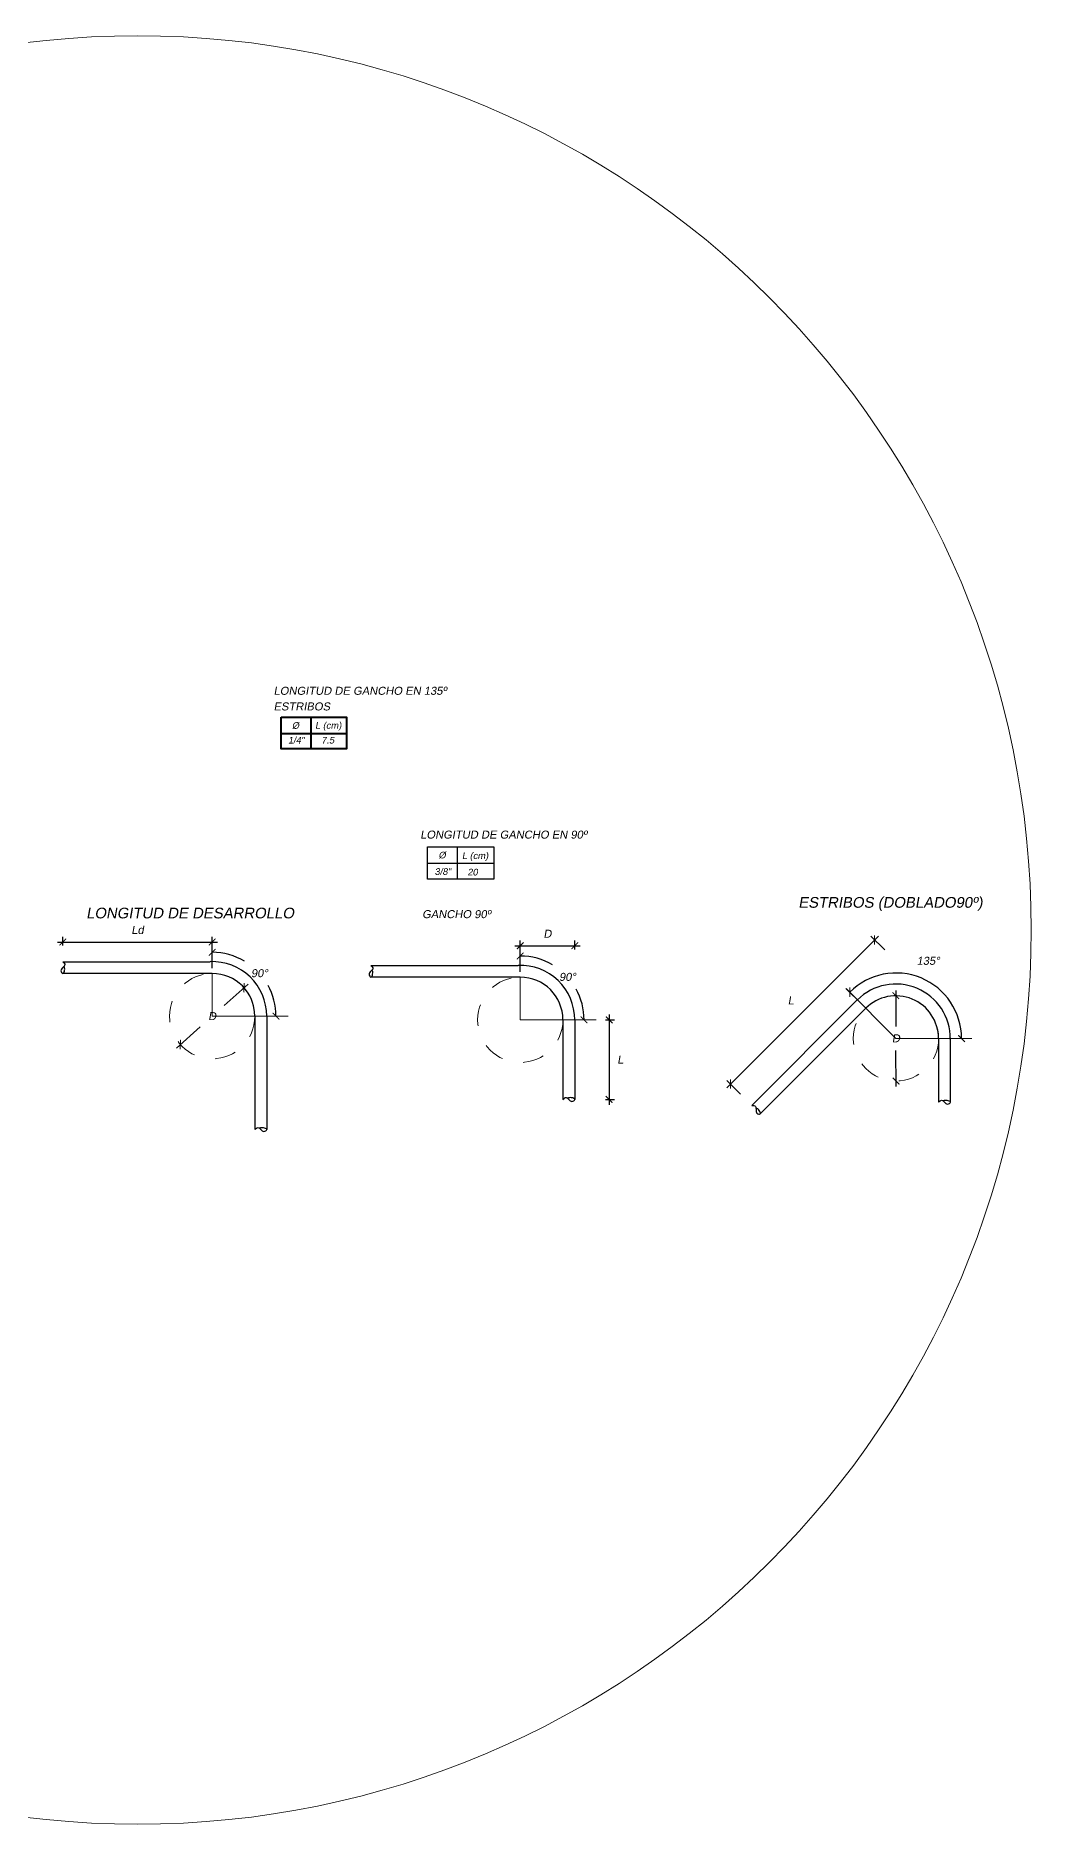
# Model space of a CAD drawing. Header units: metres. Extents: x 4293 to 4528, y 2596 to 2639.
# Drawn here: x 4302.64 to 4307.3, y 2614.3 to 2622.67 of the extents above; entities that cross this region are included whole.
import ezdxf

# ---------------------------------------------------------------- set-up
doc = ezdxf.new("R2010")
doc.units = ezdxf.units.M
doc.linetypes.add('DASHED2', pattern=[0.375, 0.25, -0.125])
for name, color, linetype, lineweight in [('a. acero', 150, 'Continuous', 25), ('A.Pen 0.3', 3, 'Continuous', 30), ('A.Texto', 180, 'Continuous', 5), ('CCC', 3, 'Continuous', 5), ('Cotas', 170, 'Continuous', 5), ('Muro', 7, 'Continuous', 40), ('Sombreados', 8, 'Continuous', 5)]:
    doc.layers.add(name, color=color, linetype=linetype, lineweight=lineweight)
doc.styles.add('ARIAL', font='arial.ttf', dxfattribs={"oblique": 10})
doc.dimstyles.new('Esc 1-25', dxfattribs={"dimscale": 0.25, "dimtxt": 0.15, "dimasz": 0.125, "dimexe": 0.1, "dimexo": 0.1, "dimgap": 0.15, "dimtad": 2, "dimtih": 1, "dimtoh": 1, "dimzin": 4, "dimdsep": 46, "dimtxsty": 'ARIAL', "dimblk": 'ARCHTICK', "dimcen": 0.5, "dimdle": 0.1, "dimadec": 0, "dimazin": 0, "dimtfac": 1, "dimtofl": 0, "dimtmove": 2, "dimatfit": 3, "dimfxl": 1, "dimtolj": 1, "dimtzin": 0, "dimarcsym": 1})

# ---------------------------------------------------------------- blocks, each defined once
blk = doc.blocks.new('_ArchTick')
at = {"color": 0, "linetype": 'ByBlock', "const_width": 0.15}
blk.add_lwpolyline([(-0.5, -0.5), (0.5, 0.5)], dxfattribs=at)
blk = doc.blocks.new('*D487')
at = {"layer": 'Cotas', "color": 0, "lineweight": -2, "ltscale": 0.01, "transparency": 16777216}
for p, q in [((4306.6676, 2618.2022), (4306.6681, 2618.0335)), ((4306.6689, 2617.7522), (4306.6684, 2617.921))]:
    blk.add_line(p, q, dxfattribs=at)
at = {"layer": 'Defpoints', "color": 0, "ltscale": 0.01, "transparency": 16777216}
for p in [(4306.6677, 2618.1772), (4306.6677, 2618.1772), (4306.6688, 2617.7772)]:
    blk.add_point(p, dxfattribs=at)
at = {"layer": 'Cotas', "color": 0, "lineweight": -2, "ltscale": 0.01, "transparency": 16777216, "xscale": 0.03125, "yscale": 0.03125, "zscale": 0.03125}
for p, rotation in [((4306.6677, 2618.1772), 90.15852767268736), ((4306.6688, 2617.7772), 270.1585276726873)]:
    blk.add_blockref('_ArchTick', p, dxfattribs=dict(at, rotation=rotation))
at = {"layer": 'Cotas', "color": 0, "ltscale": 0.01, "transparency": 16777216, "insert": (4306.6682, 2617.9772), "char_height": 0.0375, "attachment_point": 5, "style": 'ARIAL'}
blk.add_mtext('\\A1;D', dxfattribs=at)
blk = doc.blocks.new('*D488')
at = {"layer": 'Cotas', "color": 0, "lineweight": -2, "ltscale": 0.01, "transparency": 16777216}
blk.add_line((4306.5092, 2618.1363), (4306.4341, 2618.2114), dxfattribs=at)
blk.add_arc((4306.6688, 2617.9767), 0.3069, 0, 135, dxfattribs=at)
at = {"layer": 'Defpoints', "color": 0, "ltscale": 0.01, "transparency": 16777216}
for p in [(4306.8858, 2618.1937), (4306.5268, 2618.1186), (4306.6678, 2617.9767), (4306.6683, 2617.9772), (4307.024, 2617.9767)]:
    blk.add_point(p, dxfattribs=at)
at = {"layer": 'Cotas', "color": 0, "lineweight": -2, "ltscale": 0.01, "transparency": 16777216, "xscale": 0.03125, "yscale": 0.03125, "zscale": 0.03125}
for p, rotation in [((4306.4518, 2618.1937), 225.0000000001418), ((4306.9757, 2617.9767), 270.0000000000126)]:
    blk.add_blockref('_ArchTick', p, dxfattribs=dict(at, rotation=rotation))
at = {"layer": 'Cotas', "color": 0, "ltscale": 0.01, "transparency": 16777216, "insert": (4306.8195, 2618.3405), "char_height": 0.0375, "attachment_point": 5, "style": 'ARIAL'}
blk.add_mtext('\\A1;135°', dxfattribs=at)
blk = doc.blocks.new('*D489')
at = {"layer": 'Cotas', "color": 0, "lineweight": -2, "ltscale": 0.01, "transparency": 16777216}
for p, q in [((4305.8748, 2617.7453), (4306.5858, 2618.4564)), ((4306.6154, 2618.3914), (4306.5505, 2618.4564)), ((4305.9397, 2617.7157), (4305.8748, 2617.7807))]:
    blk.add_line(p, q, dxfattribs=at)
at = {"layer": 'Defpoints', "color": 0, "ltscale": 0.01, "transparency": 16777216}
for p in [(4306.5681, 2618.4387), (4306.6331, 2618.3737), (4305.9574, 2617.6981)]:
    blk.add_point(p, dxfattribs=at)
at = {"layer": 'Cotas', "color": 0, "lineweight": -2, "ltscale": 0.01, "transparency": 16777216, "xscale": 0.03125, "yscale": 0.03125, "zscale": 0.03125}
for p, rotation in [((4306.5681, 2618.4387), 45), ((4305.8925, 2617.763), 225)]:
    blk.add_blockref('_ArchTick', p, dxfattribs=dict(at, rotation=rotation))
at = {"layer": 'Cotas', "color": 0, "ltscale": 0.01, "transparency": 16777216, "insert": (4306.1759, 2618.1552), "char_height": 0.0375, "attachment_point": 5, "style": 'ARIAL'}
blk.add_mtext('\\A1;L', dxfattribs=at)
blk = doc.blocks.new('*D473')
at = {"layer": 'Cotas', "color": 0, "lineweight": -2, "ltscale": 0.01, "transparency": 16777216}
for p, q in [((4303.6308, 2618.231), (4303.5191, 2618.1315)), ((4303.2947, 2617.9318), (4303.4065, 2618.0313))]:
    blk.add_line(p, q, dxfattribs=at)
at = {"layer": 'Defpoints', "color": 0, "ltscale": 0.01, "transparency": 16777216}
for p in [(4303.6121, 2618.2144), (4303.6121, 2618.2144), (4303.3134, 2617.9484)]:
    blk.add_point(p, dxfattribs=at)
at = {"layer": 'Cotas', "color": 0, "lineweight": -2, "ltscale": 0.01, "transparency": 16777216, "xscale": 0.03125, "yscale": 0.03125, "zscale": 0.03125}
for p, rotation in [((4303.6121, 2618.2144), 41.68296107524148), ((4303.3134, 2617.9484), 221.6829610752415)]:
    blk.add_blockref('_ArchTick', p, dxfattribs=dict(at, rotation=rotation))
at = {"layer": 'Cotas', "color": 0, "ltscale": 0.01, "transparency": 16777216, "insert": (4303.4628, 2618.0814), "char_height": 0.0375, "attachment_point": 5, "style": 'ARIAL'}
blk.add_mtext('\\A1;D', dxfattribs=at)
blk = doc.blocks.new('*D474')
at = {"layer": 'Cotas', "color": 0, "lineweight": -2, "ltscale": 0.01, "transparency": 16777216}
for p, q in [((4302.7377, 2618.4285), (4303.4878, 2618.4285)), ((4302.7627, 2618.4117), (4302.7627, 2618.4535)), ((4303.4628, 2618.3619), (4303.4628, 2618.4535))]:
    blk.add_line(p, q, dxfattribs=at)
at = {"layer": 'Defpoints', "color": 0, "ltscale": 0.01, "transparency": 16777216}
for p in [(4303.4628, 2618.4285), (4302.7627, 2618.3867), (4303.4628, 2618.3369)]:
    blk.add_point(p, dxfattribs=at)
at = {"layer": 'Cotas', "color": 0, "lineweight": -2, "ltscale": 0.01, "transparency": 16777216, "xscale": 0.03125, "yscale": 0.03125, "zscale": 0.03125, "rotation": 180}
blk.add_blockref('_ArchTick', (4302.7627, 2618.4285), dxfattribs=at)
at = {"layer": 'Cotas', "color": 0, "lineweight": -2, "ltscale": 0.01, "transparency": 16777216, "xscale": 0.03125, "yscale": 0.03125, "zscale": 0.03125}
blk.add_blockref('_ArchTick', (4303.4628, 2618.4285), dxfattribs=at)
at = {"layer": 'Cotas', "color": 0, "ltscale": 0.01, "transparency": 16777216, "insert": (4303.1128, 2618.4851), "char_height": 0.0375, "attachment_point": 5, "style": 'ARIAL'}
blk.add_mtext('\\A1;Ld', dxfattribs=at)
blk = doc.blocks.new('*D475')
at = {"layer": 'Cotas', "color": 0, "lineweight": -2, "ltscale": 0.01, "transparency": 16777216}
for p, q in [((4304.882, 2618.4113), (4305.1875, 2618.4113)), ((4304.907, 2618.3446), (4304.907, 2618.4363)), ((4305.1625, 2618.3944), (4305.1625, 2618.4363))]:
    blk.add_line(p, q, dxfattribs=at)
at = {"layer": 'Defpoints', "color": 0, "ltscale": 0.01, "transparency": 16777216}
for p in [(4305.1625, 2618.4113), (4304.907, 2618.3196), (4305.1625, 2618.3694)]:
    blk.add_point(p, dxfattribs=at)
at = {"layer": 'Cotas', "color": 0, "lineweight": -2, "ltscale": 0.01, "transparency": 16777216, "xscale": 0.03125, "yscale": 0.03125, "zscale": 0.03125, "rotation": 180}
blk.add_blockref('_ArchTick', (4304.907, 2618.4113), dxfattribs=at)
at = {"layer": 'Cotas', "color": 0, "lineweight": -2, "ltscale": 0.01, "transparency": 16777216, "xscale": 0.03125, "yscale": 0.03125, "zscale": 0.03125}
blk.add_blockref('_ArchTick', (4305.1625, 2618.4113), dxfattribs=at)
at = {"layer": 'Cotas', "color": 0, "ltscale": 0.01, "transparency": 16777216, "insert": (4305.0348, 2618.4675), "char_height": 0.0375, "attachment_point": 5, "style": 'ARIAL'}
blk.add_mtext('\\A1;D', dxfattribs=at)
blk = doc.blocks.new('*D476')
at = {"layer": 'Cotas', "color": 0, "lineweight": -2, "ltscale": 0.01, "transparency": 16777216}
blk.add_line((4304.907, 2618.2891), (4304.907, 2618.3882), dxfattribs=at)
for start, end in [(59.49246, 90), (360, 28.86685)]:
    blk.add_arc((4304.907, 2618.0641), 0.2991, start, end, dxfattribs=at)
at = {"layer": 'Defpoints', "color": 0, "ltscale": 0.01, "transparency": 16777216}
for p in [(4305.0566, 2618.3232), (4304.907, 2618.2641), (4304.707, 2618.0641), (4305.2626, 2618.0641), (4304.907, 2617.5454)]:
    blk.add_point(p, dxfattribs=at)
at = {"layer": 'Cotas', "color": 0, "lineweight": -2, "ltscale": 0.01, "transparency": 16777216, "xscale": 0.03125, "yscale": 0.03125, "zscale": 0.03125}
for p, rotation in [((4304.907, 2618.3632), 179.9999999999661), ((4305.2061, 2618.0641), 269.9999999999596)]:
    blk.add_blockref('_ArchTick', p, dxfattribs=dict(at, rotation=rotation))
at = {"layer": 'Cotas', "color": 0, "ltscale": 0.01, "transparency": 16777216, "insert": (4305.1285, 2618.2652), "char_height": 0.0375, "attachment_point": 5, "style": 'ARIAL'}
blk.add_mtext('\\A1;90°', dxfattribs=at)
blk = doc.blocks.new('*D477')
at = {"layer": 'Cotas', "color": 0, "lineweight": -2, "ltscale": 0.01, "transparency": 16777216}
for p, q in [((4305.3069, 2618.0641), (4305.3488, 2618.0641)), ((4305.3238, 2618.0891), (4305.3238, 2617.666)), ((4305.3069, 2617.691), (4305.3488, 2617.691))]:
    blk.add_line(p, q, dxfattribs=at)
at = {"layer": 'Defpoints', "color": 0, "ltscale": 0.01, "transparency": 16777216}
for p in [(4305.2819, 2618.0641), (4305.2819, 2617.691), (4305.3238, 2617.691)]:
    blk.add_point(p, dxfattribs=at)
at = {"layer": 'Cotas', "color": 0, "lineweight": -2, "ltscale": 0.01, "transparency": 16777216, "xscale": 0.03125, "yscale": 0.03125, "zscale": 0.03125}
for p, rotation in [((4305.3238, 2618.0641), 90), ((4305.3238, 2617.691), 270)]:
    blk.add_blockref('_ArchTick', p, dxfattribs=dict(at, rotation=rotation))
at = {"layer": 'Cotas', "color": 0, "ltscale": 0.01, "transparency": 16777216, "insert": (4305.3763, 2617.8776), "char_height": 0.0375, "attachment_point": 5, "style": 'ARIAL'}
blk.add_mtext('\\A1;L', dxfattribs=at)
blk = doc.blocks.new('*D478')
at = {"layer": 'Cotas', "color": 0, "lineweight": -2, "ltscale": 0.01, "transparency": 16777216}
blk.add_line((4303.4628, 2618.3064), (4303.4628, 2618.4055), dxfattribs=at)
for start, end in [(59.49246, 90), (0, 28.86685)]:
    blk.add_arc((4303.4628, 2618.0814), 0.2991, start, end, dxfattribs=at)
at = {"layer": 'Defpoints', "color": 0, "ltscale": 0.01, "transparency": 16777216}
for p in [(4303.6123, 2618.3404), (4303.4628, 2618.2814), (4303.2628, 2618.0814), (4303.8183, 2618.0814), (4303.4628, 2617.5627)]:
    blk.add_point(p, dxfattribs=at)
at = {"layer": 'Cotas', "color": 0, "lineweight": -2, "ltscale": 0.01, "transparency": 16777216, "xscale": 0.03125, "yscale": 0.03125, "zscale": 0.03125}
for p, rotation in [((4303.4628, 2618.3805), 180.0000000000018), ((4303.7619, 2618.0814), 270.0000000000123)]:
    blk.add_blockref('_ArchTick', p, dxfattribs=dict(at, rotation=rotation))
at = {"layer": 'Cotas', "color": 0, "ltscale": 0.01, "transparency": 16777216, "insert": (4303.6842, 2618.2824), "char_height": 0.0375, "attachment_point": 5, "style": 'ARIAL'}
blk.add_mtext('\\A1;90°', dxfattribs=at)

msp = doc.modelspace()

# ---------------------------------------------------------------- linework, layer by layer
at = {"layer": 'a. acero', "ltscale": 0.01}
for p, q in [((4302.7627, 2618.3367), (4303.4537, 2618.3367)), ((4304.207, 2618.3195), (4304.898, 2618.3195)), ((4303.4628, 2618.2814), (4302.7627, 2618.2814)), ((4304.907, 2618.2641), (4304.207, 2618.2641)), ((4305.9927, 2617.6628), (4306.4872, 2618.1572)), ((4303.6628, 2618.0814), (4303.6628, 2617.55)), ((4303.7183, 2618.0814), (4303.7183, 2617.5502)), ((4305.107, 2618.0641), (4305.107, 2617.691)), ((4305.1625, 2618.0641), (4305.1625, 2617.6912)), ((4306.5268, 2618.1186), (4306.0318, 2617.6236)), ((4306.8678, 2617.9767), (4306.8678, 2617.6781)), ((4306.9231, 2617.9796), (4306.9231, 2617.6783))]:
    msp.add_line(p, q, dxfattribs=at)
for centre, radius, start, end in [((4303.4628, 2618.0814), 0.2555, 0, 92.03172), ((4304.907, 2618.0641), 0.2555, 0, 92.03172), ((4303.4628, 2618.0814), 0.2, 0, 90), ((4304.907, 2618.0641), 0.2, 0, 90), ((4306.6678, 2617.9767), 0.2553, 359.35578, 135), ((4306.6678, 2617.9767), 0.2, 0, 135)]:
    msp.add_arc(centre, radius, start, end, dxfattribs=at)
for points in [[(4302.7627, 2618.3367), (4302.7719, 2618.3219), (4302.7627, 2618.309), (4302.754, 2618.2944), (4302.7627, 2618.2812), (4302.7708, 2618.2961), (4302.7691, 2618.3146)], [(4304.207, 2618.3195), (4304.2162, 2618.3046), (4304.207, 2618.2917), (4304.1983, 2618.2772), (4304.207, 2618.264), (4304.2151, 2618.2788), (4304.2134, 2618.2973)], [(4305.107, 2617.691), (4305.1219, 2617.7002), (4305.1348, 2617.691), (4305.1494, 2617.6823), (4305.1625, 2617.691), (4305.1477, 2617.6991), (4305.1292, 2617.6974)], [(4305.9927, 2617.6628), (4306.0097, 2617.6587), (4306.0123, 2617.6431), (4306.0165, 2617.6267), (4306.032, 2617.6235), (4306.0271, 2617.6397), (4306.0129, 2617.6516)], [(4306.8678, 2617.6781), (4306.8826, 2617.6873), (4306.8955, 2617.6781), (4306.9101, 2617.6694), (4306.9233, 2617.6781), (4306.9084, 2617.6862), (4306.8899, 2617.6845)], [(4303.6628, 2617.55), (4303.6777, 2617.5592), (4303.6905, 2617.55), (4303.7051, 2617.5413), (4303.7183, 2617.55), (4303.7034, 2617.5581), (4303.6849, 2617.5564)]]:
    msp.add_spline(points, degree=3, dxfattribs=at)
at = {"layer": 'A.Pen 0.3'}
for p, q in [((4304.6119, 2618.8741), (4304.6119, 2618.7227)), ((4304.4728, 2618.7987), (4304.7826, 2618.7987))]:
    msp.add_line(p, q, dxfattribs=at)
msp.add_lwpolyline([(4304.4728, 2618.8741), (4304.7826, 2618.8741), (4304.7826, 2618.7227), (4304.4728, 2618.7227)], close=True, dxfattribs=at)
at = {"layer": 'CCC'}
msp.add_circle((4303.1128, 2618.4851), 4.1898, dxfattribs=at)
at = {"layer": 'Cotas', "ltscale": 0.01}
for p, q in [((4303.4628, 2618.2814), (4303.4628, 2618.0814)), ((4304.907, 2618.2641), (4304.907, 2618.0641)), ((4306.6678, 2617.9767), (4306.4359, 2618.2096)), ((4303.462, 2618.0814), (4303.8183, 2618.0814)), ((4304.9063, 2618.0641), (4305.2626, 2618.0641)), ((4306.6678, 2617.9767), (4307.024, 2617.9767))]:
    msp.add_line(p, q, dxfattribs=at)
at = {"layer": 'Muro'}
for p, q in [((4303.9247, 2619.4816), (4303.9247, 2619.3333)), ((4303.7857, 2619.4061), (4304.0924, 2619.4061))]:
    msp.add_line(p, q, dxfattribs=at)
msp.add_lwpolyline([(4303.7857, 2619.4816), (4304.0924, 2619.4816), (4304.0924, 2619.3333), (4303.7857, 2619.3333)], close=True, dxfattribs=at)
at = {"layer": 'Sombreados', "linetype": 'DASHED2', "ltscale": 0.01}
for centre in [(4303.4628, 2618.0814), (4304.907, 2618.0641), (4306.6683, 2617.9772)]:
    msp.add_circle(centre, 0.2, dxfattribs=at)

# ---------------------------------------------------------------- texts
at = {"layer": 'A.Texto', "style": 'ARIAL', "oblique": 10}
for s, height, p in [('LONGITUD DE GANCHO EN 135º', 0.0375, (4303.7509, 2619.5871)), ('ESTRIBOS', 0.0375, (4303.7509, 2619.5138)), ('%%C', 0.03125, (4303.8365, 2619.4278)), ('L (cm)', 0.03125, (4303.9453, 2619.4278)), ('1/4"', 0.03125, (4303.8185, 2619.3588)), ('7.5', 0.03125, (4303.9743, 2619.3588)), ('LONGITUD DE GANCHO EN 90º', 0.0375, (4304.4381, 2618.9133)), ('%%C', 0.03125, (4304.5237, 2618.8204)), ('L (cm)', 0.03125, (4304.6338, 2618.8176)), ('3/8"', 0.03125, (4304.5057, 2618.7433)), ('20', 0.03125, (4304.6593, 2618.7405)), ('GANCHO 90º', 0.0375, (4304.447, 2618.5406))]:
    msp.add_text(s, height=height, dxfattribs=at).set_placement(p)
at = {"layer": 'A.Texto', "color": 7, "ltscale": 0.01, "style": 'ARIAL', "oblique": 10}
for s, p in [('LONGITUD DE DESARROLLO', (4302.8722, 2618.5395)), ('ESTRIBOS (DOBLADO90º)', (4306.2105, 2618.5894))]:
    msp.add_text(s, height=0.05, dxfattribs=at).set_placement(p)

# ---------------------------------------------------------------- dimensions: what is measured, and where the dimension line sits
at = {"layer": 'Cotas', "ltscale": 0.01}
for base, p1, p2, text, picture, middle in [((4303.4628, 2618.4285), (4302.7627, 2618.3867), (4303.4628, 2618.3369), 'Ld', '*D474', (4303.1128, 2618.4851)), ((4305.1625, 2618.4113), (4304.907, 2618.3196), (4305.1625, 2618.3694), 'D', '*D475', (4305.0348, 2618.4675))]:
    dim = msp.add_linear_dim(base=base, p1=p1, p2=p2, text=text, dimstyle='Esc 1-25', dxfattribs=at)
    dim.commit()
    dim.dimension.update_dxf_attribs({"geometry": picture, "text_midpoint": middle})
for base, line1, line2, picture, middle in [((4303.6123, 2618.3404), ((4303.4628, 2618.2814), (4303.4628, 2617.5627)), ((4303.2628, 2618.0814), (4303.8183, 2618.0814)), '*D478', (4303.6842, 2618.2824)), ((4305.0566, 2618.3232), ((4304.907, 2618.2641), (4304.907, 2617.5454)), ((4304.707, 2618.0641), (4305.2626, 2618.0641)), '*D476', (4305.1285, 2618.2652))]:
    dim = msp.add_angular_dim_2l(base=base, line1=line1, line2=line2, dimstyle='Esc 1-25', dxfattribs=at)
    dim.commit()
    dim.dimension.update_dxf_attribs({"geometry": picture, "text_midpoint": middle, "dimtype": 162})
for base, p1, p2, angle, picture, middle in [((4306.5681, 2618.4387), (4305.9574, 2617.6981), (4306.6331, 2618.3737), 45, '*D489', (4306.1759, 2618.1552)), ((4305.3238, 2617.691), (4305.2819, 2618.0641), (4305.2819, 2617.691), 270, '*D477', (4305.3763, 2617.8776))]:
    dim = msp.add_linear_dim(base=base, p1=p1, p2=p2, angle=angle, text='L', dimstyle='Esc 1-25', dxfattribs=at)
    dim.commit()
    dim.dimension.update_dxf_attribs({"geometry": picture, "text_midpoint": middle})
dim = msp.add_angular_dim_2l(base=(4306.8858, 2618.1937), line1=((4306.6678, 2617.9767), (4307.024, 2617.9767)), line2=((4306.5268, 2618.1186), (4306.6683, 2617.9772)), dimstyle='Esc 1-25', dxfattribs=at)
dim.commit()
dim.dimension.update_dxf_attribs({"geometry": '*D488', "text_midpoint": (4306.8195, 2618.3405)})
at = {"layer": 'Cotas', "color": 2, "ltscale": 0.01}
for base, p1, p2, angle, picture, middle in [((4303.6121, 2618.2144), (4303.3134, 2617.9484), (4303.6121, 2618.2144), 41.68296, '*D473', (4303.4628, 2618.0814)), ((4306.6677, 2618.1772), (4306.6688, 2617.7772), (4306.6677, 2618.1772), 90.15853, '*D487', (4306.6682, 2617.9772))]:
    dim = msp.add_linear_dim(base=base, p1=p1, p2=p2, angle=angle, text='D', dimstyle='Esc 1-25', dxfattribs=at)
    dim.commit()
    dim.dimension.update_dxf_attribs({"geometry": picture, "text_midpoint": middle, "dimtype": 160})

doc.saveas('drawing.dxf')
